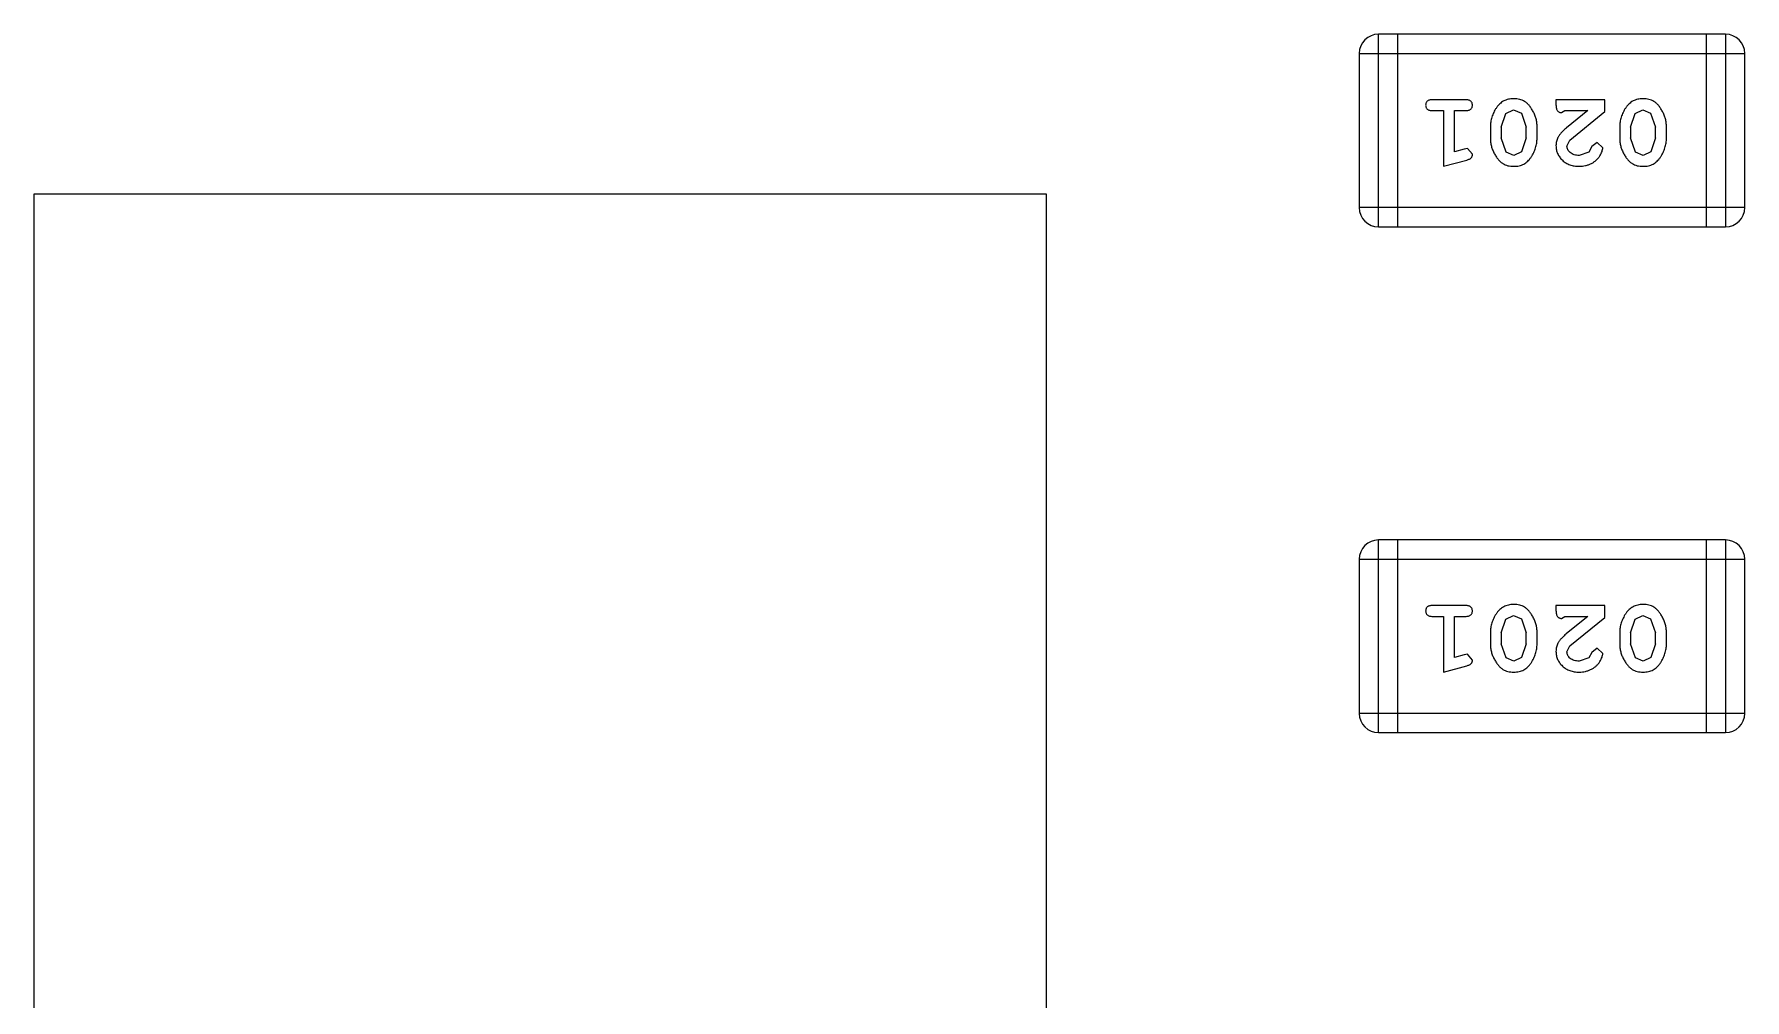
# Model space of a CAD drawing. Header units: inches. Extents: x 4.1 to 94, y -51.8 to -2.2.
# Drawn here: x 67.204 to 69.909, y -27.44 to -25.913 of the extents above; entities that cross this region are included whole.
import ezdxf

# ---------------------------------------------------------------- set-up
doc = ezdxf.new("R2010")
doc.units = ezdxf.units.IN
doc.header["$LTSCALE"] = 1.21
doc.header["$MEASUREMENT"] = 0
doc.layers.get('0').update_dxf_attribs({"linetype": 'CONTINUOUS'})

msp = doc.modelspace()

# ---------------------------------------------------------------- linework, layer by layer
at = {"color": 7, "linetype": 'Continuous'}
for p, q in [((69.3298, -26.2176), (69.3298, -25.9128)), ((69.8784, -25.9128), (69.3298, -25.9128)), ((69.3603, -26.2176), (69.3603, -25.9128)), ((69.848, -25.9128), (69.848, -26.2176)), ((69.8784, -25.9128), (69.8784, -26.2176)), ((69.2993, -25.9433), (69.2993, -26.1871)), ((69.2993, -25.9433), (69.9089, -25.9433)), ((69.9089, -26.1871), (69.9089, -25.9433)), ((69.4673, -26.0164), (69.4153, -26.0164)), ((69.6104, -26.0164), (69.6104, -26.0243)), ((69.6875, -26.0164), (69.6104, -26.0164)), ((69.6875, -26.0353), (69.6875, -26.0164)), ((69.4153, -26.0337), (69.4327, -26.0337)), ((69.4327, -26.0337), (69.4327, -26.1218)), ((69.45, -26.0987), (69.45, -26.0337)), ((69.45, -26.0337), (69.4673, -26.0337)), ((69.5239, -26.0597), (69.5311, -26.038)), ((69.5311, -26.038), (69.5434, -26.0322)), ((69.5434, -26.0322), (69.5556, -26.0375)), ((69.5556, -26.0375), (69.5632, -26.0597)), ((69.6191, -26.0369), (69.6246, -26.0337)), ((69.6246, -26.0337), (69.6608, -26.0337)), ((69.6608, -26.0337), (69.6272, -26.0608)), ((69.6325, -26.0803), (69.6875, -26.0353)), ((69.7284, -26.0597), (69.7357, -26.038)), ((69.7357, -26.038), (69.7479, -26.0322)), ((69.7479, -26.0322), (69.7601, -26.0375)), ((69.7601, -26.0375), (69.7677, -26.0597)), ((69.5066, -26.0595), (69.5066, -26.0772)), ((69.5239, -26.0597), (69.5239, -26.077)), ((69.5632, -26.077), (69.5632, -26.0597)), ((69.5805, -26.0772), (69.5805, -26.0595)), ((69.7111, -26.0595), (69.7111, -26.0772)), ((69.7284, -26.0597), (69.7284, -26.077)), ((69.7677, -26.077), (69.7677, -26.0597)), ((69.785, -26.0772), (69.785, -26.0595)), ((69.465, -26.0946), (69.45, -26.0987)), ((69.4704, -26.0935), (69.465, -26.0946)), ((69.4783, -26.1028), (69.4704, -26.0935)), ((69.5315, -26.0993), (69.5239, -26.077)), ((69.5436, -26.1045), (69.5315, -26.0993)), ((69.556, -26.0987), (69.5436, -26.1045)), ((69.5632, -26.077), (69.556, -26.0987)), ((69.6277, -26.09), (69.6325, -26.0803)), ((69.6621, -26.0992), (69.6472, -26.1045)), ((69.6671, -26.0906), (69.6621, -26.0992)), ((69.6755, -26.0841), (69.6671, -26.0906)), ((69.6844, -26.0925), (69.6755, -26.0841)), ((69.736, -26.0993), (69.7284, -26.077)), ((69.7481, -26.1045), (69.736, -26.0993)), ((69.7605, -26.0987), (69.7481, -26.1045)), ((69.7677, -26.077), (69.7605, -26.0987)), ((69.4327, -26.1218), (69.4692, -26.112)), ((67.2042, -28.1651), (67.2042, -26.1651)), ((67.2042, -26.1651), (68.8042, -26.1651)), ((68.8042, -26.1651), (68.8042, -28.1651)), ((69.9089, -26.1871), (69.2993, -26.1871)), ((69.3298, -26.2176), (69.8784, -26.2176)), ((69.3298, -27.0176), (69.3298, -26.7128)), ((69.8784, -26.7128), (69.3298, -26.7128)), ((69.3603, -27.0176), (69.3603, -26.7128)), ((69.848, -26.7128), (69.848, -27.0176)), ((69.8784, -26.7128), (69.8784, -27.0176)), ((69.2993, -26.7433), (69.2993, -26.9871)), ((69.2993, -26.7433), (69.9089, -26.7433)), ((69.9089, -26.9871), (69.9089, -26.7433)), ((69.4673, -26.8164), (69.4153, -26.8164)), ((69.6104, -26.8164), (69.6104, -26.8243)), ((69.6875, -26.8164), (69.6104, -26.8164)), ((69.6875, -26.8353), (69.6875, -26.8164)), ((69.4153, -26.8337), (69.4327, -26.8337)), ((69.4327, -26.8337), (69.4327, -26.9218)), ((69.45, -26.8987), (69.45, -26.8337)), ((69.45, -26.8337), (69.4673, -26.8337)), ((69.5239, -26.8598), (69.5311, -26.838)), ((69.5311, -26.838), (69.5434, -26.8322)), ((69.5434, -26.8322), (69.5556, -26.8375)), ((69.5556, -26.8375), (69.5632, -26.8598)), ((69.6191, -26.8369), (69.6246, -26.8337)), ((69.6246, -26.8337), (69.6608, -26.8337)), ((69.6608, -26.8337), (69.6272, -26.8608)), ((69.6325, -26.8803), (69.6875, -26.8353)), ((69.7284, -26.8598), (69.7357, -26.838)), ((69.7357, -26.838), (69.7479, -26.8322)), ((69.7479, -26.8322), (69.7601, -26.8375)), ((69.7601, -26.8375), (69.7677, -26.8598)), ((69.5066, -26.8595), (69.5066, -26.8772)), ((69.5239, -26.8598), (69.5239, -26.877)), ((69.5315, -26.8993), (69.5239, -26.877)), ((69.5632, -26.877), (69.556, -26.8987)), ((69.5632, -26.877), (69.5632, -26.8598)), ((69.5805, -26.8772), (69.5805, -26.8595)), ((69.6277, -26.89), (69.6325, -26.8803)), ((69.6755, -26.8841), (69.6671, -26.8907)), ((69.6844, -26.8925), (69.6755, -26.8841)), ((69.7111, -26.8595), (69.7111, -26.8772)), ((69.7284, -26.8598), (69.7284, -26.877)), ((69.736, -26.8993), (69.7284, -26.877)), ((69.7677, -26.877), (69.7605, -26.8987)), ((69.7677, -26.877), (69.7677, -26.8598)), ((69.785, -26.8772), (69.785, -26.8595)), ((69.4327, -26.9218), (69.4692, -26.912)), ((69.465, -26.8946), (69.45, -26.8987)), ((69.4704, -26.8935), (69.465, -26.8946)), ((69.4783, -26.9028), (69.4704, -26.8935)), ((69.5436, -26.9045), (69.5315, -26.8993)), ((69.556, -26.8987), (69.5436, -26.9045)), ((69.6621, -26.8992), (69.6472, -26.9045)), ((69.6671, -26.8907), (69.6621, -26.8992)), ((69.7481, -26.9045), (69.736, -26.8993)), ((69.7605, -26.8987), (69.7481, -26.9045)), ((69.9089, -26.9871), (69.2993, -26.9871)), ((69.3298, -27.0176), (69.8784, -27.0176))]:
    msp.add_line(p, q, dxfattribs=at)
for centre, start, end in [((69.3298, -25.9433), 90, 180), ((69.8784, -25.9433), 0, 90), ((69.3298, -26.1871), 180, 270), ((69.8784, -26.1871), 270, 0), ((69.3298, -26.7433), 90, 180), ((69.8784, -26.7433), 0, 90), ((69.3298, -26.9871), 180, 270), ((69.8784, -26.9871), 270, 0)]:
    msp.add_arc(centre, 0.0305, start, end, dxfattribs=at)
for points, knots in [([(69.4153, -26.0164), (69.4145, -26.0165), (69.4128, -26.0165), (69.4104, -26.017), (69.4085, -26.0177), (69.4069, -26.0188), (69.4058, -26.0201), (69.4049, -26.0216), (69.4044, -26.0233), (69.4044, -26.0245), (69.4043, -26.0251)], [0, 0, 0, 0, 0.169012, 0.317488, 0.445429, 0.560977, 0.67065, 0.776666, 0.88492, 1, 1, 1, 1]), ([(69.4783, -26.0251), (69.4782, -26.0245), (69.4782, -26.0233), (69.4777, -26.0216), (69.4768, -26.0201), (69.4757, -26.0188), (69.4741, -26.0177), (69.4722, -26.017), (69.4698, -26.0165), (69.4682, -26.0165), (69.4673, -26.0164)], [0, 0, 0, 0, 0.115051, 0.223278, 0.329269, 0.437893, 0.554681, 0.682591, 0.83103, 1, 1, 1, 1]), ([(69.5435, -26.0149), (69.542, -26.0149), (69.5392, -26.015), (69.5351, -26.0157), (69.5313, -26.0168), (69.5277, -26.0184), (69.5244, -26.0204), (69.5214, -26.0229), (69.5185, -26.0259), (69.5161, -26.0293), (69.5139, -26.0329), (69.5119, -26.0365), (69.5103, -26.0403), (69.5089, -26.044), (69.5079, -26.0478), (69.5071, -26.0517), (69.5067, -26.0556), (69.5066, -26.0582), (69.5066, -26.0595)], [0, 0, 0, 0, 0.067217, 0.131051, 0.19272, 0.252824, 0.312745, 0.373449, 0.436041, 0.501494, 0.567761, 0.632087, 0.695096, 0.757109, 0.817993, 0.878657, 0.939311, 1, 1, 1, 1]), ([(69.5805, -26.0595), (69.5805, -26.0584), (69.5805, -26.0563), (69.5802, -26.0531), (69.5797, -26.05), (69.579, -26.0469), (69.5781, -26.0438), (69.577, -26.0408), (69.5757, -26.0379), (69.5742, -26.035), (69.5727, -26.0323), (69.571, -26.0297), (69.5694, -26.0274), (69.5678, -26.0253), (69.5661, -26.0234), (69.5644, -26.0218), (69.5626, -26.0203), (69.5603, -26.0188), (69.5571, -26.0171), (69.5529, -26.0158), (69.5483, -26.015), (69.5451, -26.0149), (69.5435, -26.0149)], [0, 0, 0, 0, 0.049886, 0.09882, 0.148132, 0.19689, 0.246038, 0.295176, 0.345305, 0.395692, 0.445312, 0.491875, 0.535813, 0.577009, 0.616081, 0.652689, 0.687585, 0.720206, 0.785062, 0.85223, 0.923759, 1, 1, 1, 1]), ([(69.748, -26.0149), (69.7466, -26.0149), (69.7437, -26.015), (69.7396, -26.0157), (69.7358, -26.0168), (69.7322, -26.0184), (69.7289, -26.0204), (69.7259, -26.0229), (69.7231, -26.0259), (69.7206, -26.0293), (69.7184, -26.0329), (69.7165, -26.0365), (69.7148, -26.0403), (69.7134, -26.044), (69.7124, -26.0478), (69.7116, -26.0517), (69.7112, -26.0556), (69.7111, -26.0582), (69.7111, -26.0595)], [0, 0, 0, 0, 0.067217, 0.131051, 0.19272, 0.252824, 0.312745, 0.373449, 0.436041, 0.501494, 0.567761, 0.632087, 0.695096, 0.757109, 0.817993, 0.878657, 0.939311, 1, 1, 1, 1]), ([(69.785, -26.0595), (69.785, -26.0584), (69.785, -26.0563), (69.7847, -26.0531), (69.7842, -26.05), (69.7835, -26.0469), (69.7826, -26.0438), (69.7815, -26.0408), (69.7802, -26.0379), (69.7788, -26.035), (69.7772, -26.0323), (69.7756, -26.0297), (69.7739, -26.0274), (69.7723, -26.0253), (69.7706, -26.0234), (69.7689, -26.0218), (69.7671, -26.0203), (69.7648, -26.0188), (69.7616, -26.0171), (69.7574, -26.0158), (69.7528, -26.015), (69.7496, -26.0149), (69.748, -26.0149)], [0, 0, 0, 0, 0.049886, 0.09882, 0.148132, 0.19689, 0.246038, 0.295176, 0.345305, 0.395692, 0.445312, 0.491875, 0.535813, 0.577009, 0.616081, 0.652689, 0.687585, 0.720206, 0.785062, 0.85223, 0.923759, 1, 1, 1, 1]), ([(69.4043, -26.0251), (69.4044, -26.0257), (69.4044, -26.0269), (69.4049, -26.0286), (69.4058, -26.0301), (69.4069, -26.0314), (69.4085, -26.0325), (69.4104, -26.0332), (69.4128, -26.0337), (69.4145, -26.0337), (69.4153, -26.0337)], [0, 0, 0, 0, 0.11517, 0.223509, 0.328254, 0.438012, 0.553651, 0.682263, 0.830856, 1, 1, 1, 1]), ([(69.4673, -26.0337), (69.4682, -26.0337), (69.4698, -26.0337), (69.4722, -26.0332), (69.4741, -26.0325), (69.4757, -26.0314), (69.4768, -26.0301), (69.4777, -26.0286), (69.4782, -26.0269), (69.4782, -26.0257), (69.4783, -26.0251)], [0, 0, 0, 0, 0.169102, 0.317658, 0.446239, 0.563118, 0.671828, 0.776546, 0.884858, 1, 1, 1, 1]), ([(69.6104, -26.0243), (69.6104, -26.0254), (69.6105, -26.0273), (69.6109, -26.0301), (69.6116, -26.0323), (69.6127, -26.034), (69.614, -26.0353), (69.6155, -26.0362), (69.6172, -26.0368), (69.6184, -26.0369), (69.6191, -26.0369)], [0, 0, 0, 0, 0.1844, 0.34094, 0.473574, 0.586824, 0.690029, 0.789175, 0.890445, 1, 1, 1, 1]), ([(69.6272, -26.0608), (69.6263, -26.0616), (69.6246, -26.063), (69.6222, -26.0653), (69.6201, -26.0674), (69.6183, -26.0694), (69.6166, -26.0712), (69.6153, -26.073), (69.6142, -26.0746), (69.6131, -26.0767), (69.612, -26.0792), (69.6111, -26.0824), (69.6105, -26.0857), (69.6104, -26.0879), (69.6104, -26.0891)], [0, 0, 0, 0, 0.103002, 0.197728, 0.285279, 0.365235, 0.437224, 0.502446, 0.560545, 0.611446, 0.707576, 0.80349, 0.900532, 1, 1, 1, 1]), ([(69.5066, -26.0772), (69.5066, -26.0783), (69.5066, -26.0804), (69.5069, -26.0836), (69.5075, -26.0868), (69.5081, -26.0899), (69.5091, -26.0929), (69.5102, -26.0959), (69.5115, -26.0989), (69.513, -26.1018), (69.5146, -26.1045), (69.5162, -26.1071), (69.5179, -26.1094), (69.5195, -26.1115), (69.5212, -26.1133), (69.5229, -26.115), (69.5247, -26.1164), (69.5271, -26.118), (69.5302, -26.1196), (69.5344, -26.1209), (69.5389, -26.1217), (69.5421, -26.1218), (69.5437, -26.1218)], [0, 0, 0, 0, 0.049855, 0.099516, 0.148482, 0.19758, 0.246804, 0.296268, 0.346517, 0.397047, 0.446826, 0.49336, 0.537801, 0.579207, 0.617974, 0.654833, 0.689171, 0.722088, 0.786392, 0.853518, 0.924186, 1, 1, 1, 1]), ([(69.5437, -26.1218), (69.5452, -26.1218), (69.548, -26.1217), (69.5521, -26.121), (69.5559, -26.1199), (69.5595, -26.1183), (69.5628, -26.1162), (69.5658, -26.1137), (69.5686, -26.1108), (69.5711, -26.1074), (69.5733, -26.1038), (69.5752, -26.1001), (69.5769, -26.0964), (69.5782, -26.0926), (69.5793, -26.0888), (69.58, -26.085), (69.5804, -26.0811), (69.5805, -26.0785), (69.5805, -26.0772)], [0, 0, 0, 0, 0.06692, 0.130834, 0.19258, 0.252759, 0.312631, 0.373411, 0.436359, 0.501894, 0.568244, 0.632472, 0.69556, 0.757163, 0.818592, 0.878885, 0.939235, 1, 1, 1, 1]), ([(69.6104, -26.0891), (69.6105, -26.0902), (69.6105, -26.0924), (69.611, -26.0956), (69.6118, -26.0987), (69.6129, -26.1017), (69.6144, -26.1046), (69.6162, -26.1073), (69.6183, -26.1099), (69.6207, -26.1123), (69.6233, -26.1145), (69.6262, -26.1165), (69.6292, -26.1182), (69.6324, -26.1195), (69.6359, -26.1205), (69.6394, -26.1213), (69.6432, -26.1218), (69.6458, -26.1218), (69.6471, -26.1218)], [0, 0, 0, 0, 0.060981, 0.120256, 0.178148, 0.236115, 0.293993, 0.352864, 0.413358, 0.476056, 0.539296, 0.602396, 0.665116, 0.728325, 0.792919, 0.859317, 0.928302, 1, 1, 1, 1]), ([(69.6472, -26.1045), (69.6458, -26.1045), (69.6431, -26.1044), (69.6393, -26.1036), (69.6359, -26.1022), (69.633, -26.1003), (69.6307, -26.098), (69.629, -26.0955), (69.6279, -26.0928), (69.6278, -26.0909), (69.6277, -26.09)], [0, 0, 0, 0, 0.156344, 0.299348, 0.4327, 0.561, 0.682299, 0.791883, 0.89611, 1, 1, 1, 1]), ([(69.6471, -26.1218), (69.6488, -26.1218), (69.6521, -26.1217), (69.6571, -26.1208), (69.6618, -26.1194), (69.6663, -26.1174), (69.6705, -26.115), (69.6741, -26.1121), (69.6773, -26.1088), (69.6798, -26.1053), (69.6817, -26.1017), (69.6832, -26.0984), (69.6841, -26.0954), (69.6843, -26.0934), (69.6844, -26.0925)], [0, 0, 0, 0, 0.098286, 0.193983, 0.289056, 0.384352, 0.477435, 0.566197, 0.652355, 0.737986, 0.818188, 0.887401, 0.94802, 1, 1, 1, 1]), ([(69.7111, -26.0772), (69.7111, -26.0783), (69.7112, -26.0804), (69.7115, -26.0836), (69.712, -26.0868), (69.7127, -26.0899), (69.7136, -26.0929), (69.7147, -26.0959), (69.716, -26.0989), (69.7175, -26.1018), (69.7191, -26.1045), (69.7207, -26.1071), (69.7224, -26.1094), (69.724, -26.1115), (69.7258, -26.1133), (69.7275, -26.115), (69.7292, -26.1164), (69.7316, -26.118), (69.7347, -26.1196), (69.7389, -26.1209), (69.7435, -26.1217), (69.7466, -26.1218), (69.7482, -26.1218)], [0, 0, 0, 0, 0.049855, 0.099516, 0.148482, 0.19758, 0.246804, 0.296268, 0.346517, 0.397047, 0.446826, 0.49336, 0.537801, 0.579207, 0.617974, 0.654833, 0.689171, 0.722088, 0.786392, 0.853518, 0.924186, 1, 1, 1, 1]), ([(69.7482, -26.1218), (69.7497, -26.1218), (69.7525, -26.1217), (69.7566, -26.121), (69.7604, -26.1199), (69.764, -26.1183), (69.7673, -26.1162), (69.7703, -26.1137), (69.7731, -26.1108), (69.7756, -26.1074), (69.7778, -26.1038), (69.7797, -26.1001), (69.7814, -26.0964), (69.7827, -26.0926), (69.7838, -26.0888), (69.7845, -26.085), (69.785, -26.0811), (69.785, -26.0785), (69.785, -26.0772)], [0, 0, 0, 0, 0.06692, 0.130834, 0.19258, 0.252759, 0.312631, 0.373411, 0.436359, 0.501894, 0.568244, 0.632472, 0.69556, 0.757163, 0.818592, 0.878885, 0.939235, 1, 1, 1, 1]), ([(69.4692, -26.112), (69.4701, -26.1117), (69.4716, -26.1112), (69.4737, -26.1104), (69.4754, -26.1095), (69.4765, -26.1084), (69.4773, -26.1073), (69.4779, -26.1059), (69.4782, -26.1044), (69.4783, -26.1033), (69.4783, -26.1028)], [0, 0, 0, 0, 0.187321, 0.344927, 0.475328, 0.579604, 0.674244, 0.773631, 0.882025, 1, 1, 1, 1]), ([(69.4153, -26.8164), (69.4145, -26.8165), (69.4128, -26.8165), (69.4104, -26.817), (69.4085, -26.8177), (69.4069, -26.8188), (69.4058, -26.8201), (69.4049, -26.8216), (69.4044, -26.8233), (69.4044, -26.8245), (69.4043, -26.8251)], [0, 0, 0, 0, 0.169012, 0.317488, 0.445429, 0.560977, 0.67065, 0.776666, 0.88492, 1, 1, 1, 1]), ([(69.4043, -26.8251), (69.4044, -26.8257), (69.4044, -26.8269), (69.4049, -26.8286), (69.4058, -26.8301), (69.4069, -26.8314), (69.4085, -26.8325), (69.4104, -26.8332), (69.4128, -26.8337), (69.4145, -26.8337), (69.4153, -26.8337)], [0, 0, 0, 0, 0.11517, 0.223509, 0.328254, 0.438012, 0.553651, 0.682263, 0.830856, 1, 1, 1, 1]), ([(69.4783, -26.8251), (69.4782, -26.8245), (69.4782, -26.8233), (69.4777, -26.8216), (69.4768, -26.8201), (69.4757, -26.8188), (69.4741, -26.8177), (69.4722, -26.817), (69.4698, -26.8165), (69.4682, -26.8165), (69.4673, -26.8164)], [0, 0, 0, 0, 0.115051, 0.223278, 0.329269, 0.437893, 0.554681, 0.682591, 0.83103, 1, 1, 1, 1]), ([(69.4673, -26.8337), (69.4682, -26.8337), (69.4698, -26.8337), (69.4722, -26.8332), (69.4741, -26.8325), (69.4757, -26.8314), (69.4768, -26.8301), (69.4777, -26.8286), (69.4782, -26.8269), (69.4782, -26.8257), (69.4783, -26.8251)], [0, 0, 0, 0, 0.169102, 0.317658, 0.446239, 0.563118, 0.671828, 0.776546, 0.884858, 1, 1, 1, 1]), ([(69.5435, -26.8149), (69.542, -26.8149), (69.5392, -26.815), (69.5351, -26.8157), (69.5313, -26.8168), (69.5277, -26.8184), (69.5244, -26.8204), (69.5214, -26.823), (69.5185, -26.8259), (69.5161, -26.8293), (69.5139, -26.8329), (69.5119, -26.8366), (69.5103, -26.8403), (69.5089, -26.844), (69.5079, -26.8478), (69.5071, -26.8517), (69.5067, -26.8556), (69.5066, -26.8582), (69.5066, -26.8595)], [0, 0, 0, 0, 0.067217, 0.131051, 0.19272, 0.252824, 0.312745, 0.373449, 0.436041, 0.501494, 0.567761, 0.632087, 0.695096, 0.757109, 0.817993, 0.878657, 0.939311, 1, 1, 1, 1]), ([(69.5805, -26.8595), (69.5805, -26.8584), (69.5805, -26.8563), (69.5802, -26.8531), (69.5797, -26.85), (69.579, -26.8469), (69.5781, -26.8438), (69.577, -26.8408), (69.5757, -26.8379), (69.5742, -26.835), (69.5727, -26.8323), (69.571, -26.8297), (69.5694, -26.8274), (69.5678, -26.8253), (69.5661, -26.8234), (69.5644, -26.8218), (69.5626, -26.8204), (69.5603, -26.8188), (69.5571, -26.8171), (69.5529, -26.8158), (69.5483, -26.815), (69.5451, -26.8149), (69.5435, -26.8149)], [0, 0, 0, 0, 0.049886, 0.09882, 0.148132, 0.19689, 0.246038, 0.295176, 0.345305, 0.395692, 0.445312, 0.491875, 0.535813, 0.577009, 0.616081, 0.652689, 0.687585, 0.720206, 0.785062, 0.85223, 0.923759, 1, 1, 1, 1]), ([(69.6104, -26.8243), (69.6104, -26.8254), (69.6105, -26.8273), (69.6109, -26.8301), (69.6116, -26.8323), (69.6127, -26.834), (69.614, -26.8353), (69.6155, -26.8362), (69.6172, -26.8368), (69.6184, -26.8369), (69.6191, -26.8369)], [0, 0, 0, 0, 0.1844, 0.34094, 0.473574, 0.586824, 0.690029, 0.789175, 0.890445, 1, 1, 1, 1]), ([(69.748, -26.8149), (69.7466, -26.8149), (69.7437, -26.815), (69.7396, -26.8157), (69.7358, -26.8168), (69.7322, -26.8184), (69.7289, -26.8204), (69.7259, -26.823), (69.7231, -26.8259), (69.7206, -26.8293), (69.7184, -26.8329), (69.7165, -26.8366), (69.7148, -26.8403), (69.7134, -26.844), (69.7124, -26.8478), (69.7116, -26.8517), (69.7112, -26.8556), (69.7111, -26.8582), (69.7111, -26.8595)], [0, 0, 0, 0, 0.067217, 0.131051, 0.19272, 0.252824, 0.312745, 0.373449, 0.436041, 0.501494, 0.567761, 0.632087, 0.695096, 0.757109, 0.817993, 0.878657, 0.939311, 1, 1, 1, 1]), ([(69.785, -26.8595), (69.785, -26.8584), (69.785, -26.8563), (69.7847, -26.8531), (69.7842, -26.85), (69.7835, -26.8469), (69.7826, -26.8438), (69.7815, -26.8408), (69.7802, -26.8379), (69.7788, -26.835), (69.7772, -26.8323), (69.7756, -26.8297), (69.7739, -26.8274), (69.7723, -26.8253), (69.7706, -26.8234), (69.7689, -26.8218), (69.7671, -26.8204), (69.7648, -26.8188), (69.7616, -26.8171), (69.7574, -26.8158), (69.7528, -26.815), (69.7496, -26.8149), (69.748, -26.8149)], [0, 0, 0, 0, 0.049886, 0.09882, 0.148132, 0.19689, 0.246038, 0.295176, 0.345305, 0.395692, 0.445312, 0.491875, 0.535813, 0.577009, 0.616081, 0.652689, 0.687585, 0.720206, 0.785062, 0.85223, 0.923759, 1, 1, 1, 1]), ([(69.5066, -26.8772), (69.5066, -26.8783), (69.5066, -26.8804), (69.5069, -26.8836), (69.5075, -26.8868), (69.5081, -26.8899), (69.5091, -26.8929), (69.5102, -26.8959), (69.5115, -26.8989), (69.513, -26.9018), (69.5146, -26.9045), (69.5162, -26.9071), (69.5179, -26.9094), (69.5195, -26.9115), (69.5212, -26.9133), (69.5229, -26.915), (69.5247, -26.9164), (69.5271, -26.918), (69.5302, -26.9196), (69.5344, -26.9209), (69.5389, -26.9217), (69.5421, -26.9218), (69.5437, -26.9218)], [0, 0, 0, 0, 0.049855, 0.099516, 0.148482, 0.19758, 0.246804, 0.296268, 0.346517, 0.397047, 0.446826, 0.49336, 0.537801, 0.579207, 0.617974, 0.654833, 0.689171, 0.722088, 0.786392, 0.853518, 0.924186, 1, 1, 1, 1]), ([(69.5437, -26.9218), (69.5452, -26.9218), (69.548, -26.9217), (69.5521, -26.921), (69.5559, -26.9199), (69.5595, -26.9183), (69.5628, -26.9162), (69.5658, -26.9137), (69.5686, -26.9108), (69.5711, -26.9074), (69.5733, -26.9038), (69.5752, -26.9001), (69.5769, -26.8964), (69.5782, -26.8926), (69.5793, -26.8888), (69.58, -26.885), (69.5804, -26.8811), (69.5805, -26.8785), (69.5805, -26.8772)], [0, 0, 0, 0, 0.06692, 0.130834, 0.19258, 0.252759, 0.312631, 0.373411, 0.436359, 0.501894, 0.568244, 0.632472, 0.69556, 0.757163, 0.818592, 0.878885, 0.939235, 1, 1, 1, 1]), ([(69.6272, -26.8608), (69.6263, -26.8616), (69.6246, -26.863), (69.6222, -26.8653), (69.6201, -26.8674), (69.6183, -26.8694), (69.6166, -26.8712), (69.6153, -26.873), (69.6142, -26.8746), (69.6131, -26.8767), (69.612, -26.8792), (69.6111, -26.8824), (69.6105, -26.8857), (69.6104, -26.8879), (69.6104, -26.8891)], [0, 0, 0, 0, 0.103002, 0.197728, 0.285279, 0.365235, 0.437224, 0.502446, 0.560545, 0.611446, 0.707576, 0.80349, 0.900532, 1, 1, 1, 1]), ([(69.7111, -26.8772), (69.7111, -26.8783), (69.7112, -26.8804), (69.7115, -26.8836), (69.712, -26.8868), (69.7127, -26.8899), (69.7136, -26.8929), (69.7147, -26.8959), (69.716, -26.8989), (69.7175, -26.9018), (69.7191, -26.9045), (69.7207, -26.9071), (69.7224, -26.9094), (69.724, -26.9115), (69.7258, -26.9133), (69.7275, -26.915), (69.7292, -26.9164), (69.7316, -26.918), (69.7347, -26.9196), (69.7389, -26.9209), (69.7435, -26.9217), (69.7466, -26.9218), (69.7482, -26.9218)], [0, 0, 0, 0, 0.049855, 0.099516, 0.148482, 0.19758, 0.246804, 0.296268, 0.346517, 0.397047, 0.446826, 0.49336, 0.537801, 0.579207, 0.617974, 0.654833, 0.689171, 0.722088, 0.786392, 0.853518, 0.924186, 1, 1, 1, 1]), ([(69.7482, -26.9218), (69.7497, -26.9218), (69.7525, -26.9217), (69.7566, -26.921), (69.7604, -26.9199), (69.764, -26.9183), (69.7673, -26.9162), (69.7703, -26.9137), (69.7731, -26.9108), (69.7756, -26.9074), (69.7778, -26.9038), (69.7797, -26.9001), (69.7814, -26.8964), (69.7827, -26.8926), (69.7838, -26.8888), (69.7845, -26.885), (69.785, -26.8811), (69.785, -26.8785), (69.785, -26.8772)], [0, 0, 0, 0, 0.06692, 0.130834, 0.19258, 0.252759, 0.312631, 0.373411, 0.436359, 0.501894, 0.568244, 0.632472, 0.69556, 0.757163, 0.818592, 0.878885, 0.939235, 1, 1, 1, 1]), ([(69.4692, -26.912), (69.4701, -26.9117), (69.4716, -26.9112), (69.4737, -26.9104), (69.4754, -26.9095), (69.4765, -26.9084), (69.4773, -26.9073), (69.4779, -26.9059), (69.4782, -26.9044), (69.4783, -26.9034), (69.4783, -26.9028)], [0, 0, 0, 0, 0.187321, 0.344927, 0.475328, 0.579604, 0.674244, 0.773631, 0.882025, 1, 1, 1, 1]), ([(69.6104, -26.8891), (69.6105, -26.8902), (69.6105, -26.8924), (69.611, -26.8956), (69.6118, -26.8987), (69.6129, -26.9017), (69.6144, -26.9046), (69.6162, -26.9073), (69.6183, -26.9099), (69.6207, -26.9123), (69.6233, -26.9145), (69.6262, -26.9165), (69.6292, -26.9182), (69.6324, -26.9195), (69.6359, -26.9205), (69.6394, -26.9213), (69.6432, -26.9218), (69.6458, -26.9218), (69.6471, -26.9218)], [0, 0, 0, 0, 0.060981, 0.120256, 0.178148, 0.236115, 0.293993, 0.352864, 0.413358, 0.476056, 0.539296, 0.602396, 0.665116, 0.728325, 0.792919, 0.859317, 0.928302, 1, 1, 1, 1]), ([(69.6472, -26.9045), (69.6458, -26.9045), (69.6431, -26.9044), (69.6393, -26.9036), (69.6359, -26.9022), (69.633, -26.9003), (69.6307, -26.898), (69.629, -26.8955), (69.6279, -26.8928), (69.6278, -26.8909), (69.6277, -26.89)], [0, 0, 0, 0, 0.156344, 0.299348, 0.4327, 0.561, 0.682299, 0.791883, 0.89611, 1, 1, 1, 1]), ([(69.6471, -26.9218), (69.6488, -26.9218), (69.6521, -26.9217), (69.6571, -26.9208), (69.6618, -26.9194), (69.6663, -26.9174), (69.6705, -26.915), (69.6741, -26.9121), (69.6773, -26.9088), (69.6798, -26.9053), (69.6817, -26.9017), (69.6832, -26.8984), (69.6841, -26.8954), (69.6843, -26.8934), (69.6844, -26.8925)], [0, 0, 0, 0, 0.098286, 0.193983, 0.289056, 0.384352, 0.477435, 0.566197, 0.652355, 0.737986, 0.818188, 0.887401, 0.94802, 1, 1, 1, 1])]:
    msp.add_open_spline(points, degree=3, knots=knots, dxfattribs=at)

doc.saveas('drawing.dxf')
